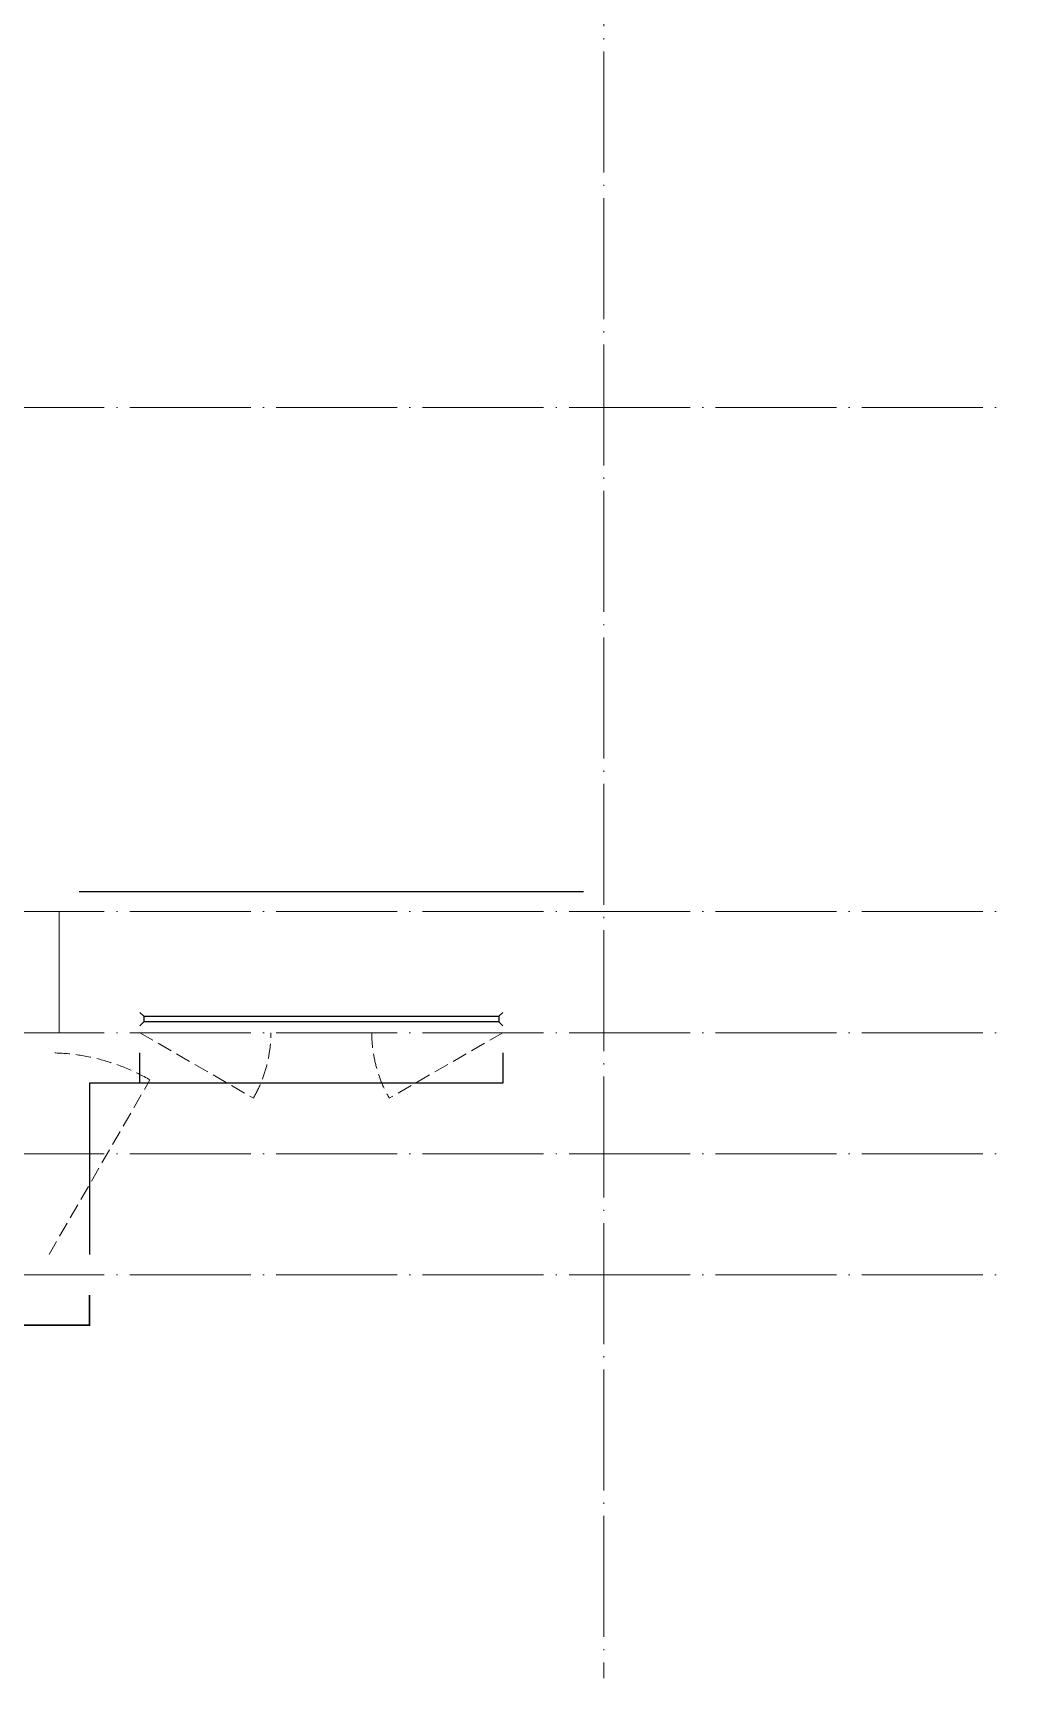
# Model space of a CAD drawing. Extents: x 27938 to 725830, y -209821 to 1628073.
# Drawn here: x 324087 to 328917, y 439532 to 447689 of the extents above; entities that cross this region are included whole.
import ezdxf

# ---------------------------------------------------------------- set-up
doc = ezdxf.new("R2010")
doc.units = 0
doc.header["$LTSCALE"] = 1000
doc.header["$MEASUREMENT"] = 0
doc.linetypes.add('DASH', pattern=[0.35, 0.25, -0.1])
doc.linetypes.add('DOTE', pattern=[2.42, 2, -0.2, 0.02, -0.2])
for name, color, linetype in [('3-栏杆1', 135, 'Continuous'), ('3.5方案汇报，与郭总、侯月琴确定户型_t8$0$2020.03.04 -1安徽标准化洋房户型(UA）_t8_t8$0$看线', 154, 'Continuous'), ('看线', 251, 'Continuous')]:
    doc.layers.add(name, color=color, linetype=linetype)
doc.layers.add('DOTE', color=19, linetype='DOTE', lineweight=9)
doc.layers.add('WINDOW', color=144, linetype='Continuous', lineweight=15)

# ---------------------------------------------------------------- blocks, each defined once
blk = doc.blocks.new('FGDGDRGSDGDG')
at = {"layer": 'DOTE', "linetype": 'DOTE', "ltscale": 0.3}
for p, q in [((544982.5, 529998.5), (544982.5, 513948.5)), ((488182.5, 520248.5), (546982.5, 520248.5)), ((488182.5, 517748.5), (546982.5, 517748.5)), ((542282.5, 517748.5), (542282.5, 517148.5)), ((488182.5, 517148.5), (546982.5, 517148.5)), ((488182.5, 516548.5), (546982.5, 516548.5)), ((488182.5, 515948.5), (546982.5, 515948.5))]:
    blk.add_line(p, q, dxfattribs=at)

msp = doc.modelspace()

# ---------------------------------------------------------------- linework, layer by layer
at = {"color": 30, "const_width": 8}
msp.add_lwpolyline([(324366.6, 441432.1), (324366.6, 441282.1), (323216.6, 441282.1), (323216.6, 441432.1)], dxfattribs=at)
at = {"layer": '3-栏杆1', "color": 5}
for p, q in [((324636.8, 442814.3), (324616.6, 442832.1)), ((324616.6, 442832.1), (324636.8, 442814.3)), ((324636.8, 442785), (324616.6, 442765.2)), ((324616.6, 442765.2), (324636.8, 442785)), ((324636.8, 442814.2), (326396.3, 442814.3)), ((324636.8, 442814.3), (324636.8, 442785)), ((326396.3, 442785), (324636.8, 442785)), ((326396.3, 442814.3), (326416.6, 442832.1)), ((326416.6, 442832.1), (326396.3, 442814.3)), ((326396.3, 442814.3), (326396.3, 442785)), ((326416.6, 442765.2), (326396.3, 442785))]:
    msp.add_line(p, q, dxfattribs=at)
at = {"layer": '3.5方案汇报，与郭总、侯月琴确定户型_t8$0$2020.03.04 -1安徽标准化洋房户型(UA）_t8_t8$0$看线', "ltscale": 10}
msp.add_line((324316.6, 443432.1), (326816.6, 443432.1), dxfattribs=at)
at = {"layer": 'WINDOW', "color": 250, "linetype": 'DASH', "ltscale": 0.3}
for points in [[(324616.6, 442732.1), (325179.7, 442407.5, 0.131485), (325266.6, 442732.1)], [(326416.6, 442732.1), (325853.4, 442407.5, -0.131485), (325766.6, 442732.1)], [(324166.6, 441632.1), (324666.6, 442498.1, 0.131652), (324166.6, 442632.1)]]:
    msp.add_lwpolyline(points, format="xyb", dxfattribs=at)
at = {"layer": '看线', "color": 202, "ltscale": 0.5}
for points in [[(326416.6, 442632.1), (326416.6, 442482.1), (324366.6, 442482.1), (324366.6, 441632.1)], [(326416.6, 442632.1), (326416.6, 442482.1), (324616.6, 442482.1), (324616.6, 442632.1)]]:
    msp.add_lwpolyline(points, dxfattribs=at)

# ---------------------------------------------------------------- block references
msp.add_blockref('FGDGDRGSDGDG', (-218065.9, -74416.4))

doc.saveas('drawing.dxf')
